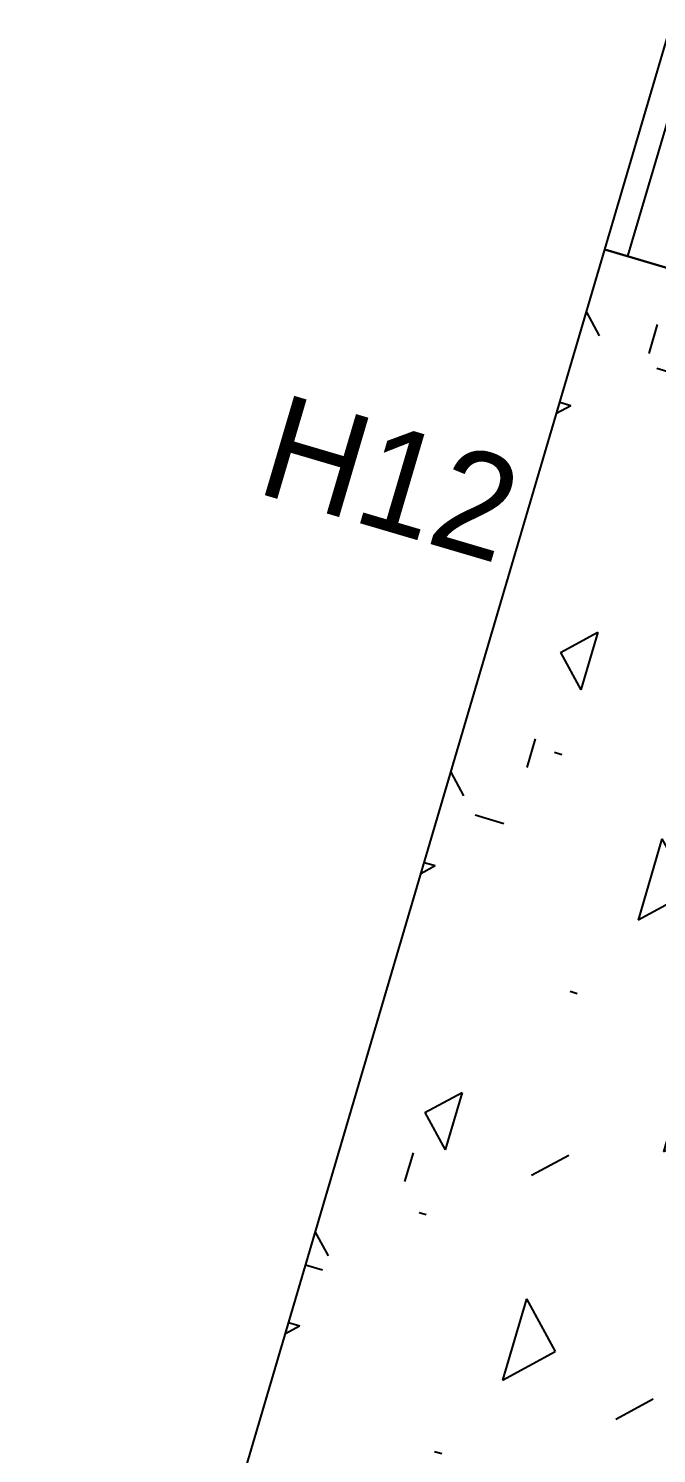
# Model space of a CAD drawing. Header units: millimetres. Extents: x 62878 to 70819, y -67946 to -61850.
# Drawn here: x 67996.8 to 68049.2, y -65127 to -65008.1 of the extents above; entities that cross this region are included whole.
import ezdxf
from ezdxf.enums import TextEntityAlignment as Align

# ---------------------------------------------------------------- set-up
doc = ezdxf.new("R2010")
doc.units = ezdxf.units.MM
doc.layers.add('-Hotec Tefriş', color=7, linetype='Continuous')
doc.styles.add('TAKSİM', font='GOTHIC.TTF', dxfattribs={"height": 20})

# ---------------------------------------------------------------- blocks, each defined once
blk = doc.blocks.new('MerTT. 70-170')
h = blk.add_hatch()
h.set_pattern_fill('', color=256, scale=40, angle=-1.40329551277853e-14, style=0)
h.set_pattern_definition([(-1.40329551277853e-14, (0, 0), (40.00000000000001, 39.99999999999999), [5, -35]), (89.99999999999999, (0, 0), (-39.99999999999999, 40), [5, -35]), (135, (5, -1.224606353822375e-15), (-39.99999993287874, 1.201621267765685e-14), [7.071068, -49.49747600000001]), (-1.40329551277853e-14, (5.000000000000005, 22.5), (40.00000000000001, 39.99999999999999), [5, -35]), (44.99999999999999, (7.500000000000007, 20), (9.560494756977178e-15, 39.99999993287873), [3.535532, -53.033008, 0]), (135, (7.500000000000007, 20), (-39.99999993287874, 1.201621267765685e-14), [3.535532, -53.033008, 0]), (-1.40329551277853e-14, (20.00000000000001, 32.49999999999999), (40.00000000000001, 39.99999999999999), [7.071068, -32.928932]), (44.99999999999999, (20.00000000000001, 32.49999999999999), (9.560494756977178e-15, 39.99999993287873), [5, -51.568544]), (135, (27.07106800000001, 32.49999999999999), (-39.99999993287874, 1.201621267765685e-14), [5, -51.568544]), (89.99999999999999, (27.50000000000001, 9.999999999999993), (-39.99999999999999, 40), [5, -35]), (44.99999999999999, (27.50000000000001, 9.999999999999993), (9.560494756977178e-15, 39.99999993287873), [3.535532, -53.033008, 0]), (135, (30, 12.49999999999999), (-39.99999993287874, 1.201621267765685e-14), [3.535532, -53.033008, 0]), (-1.40329551277853e-14, (5.000000000000003, 9.999999999999998), (40.00000000000001, 39.99999999999999), [2.5, -33.5]), (-1.40329551277853e-14, (35.00000000000001, 20), (40.00000000000001, 39.99999999999999), [2.5, -33.5]), (89.99999999999999, (22.50000000000001, 24.99999999999999), (-39.99999999999999, 40), [2.5, -33.5]), (135, (27.5, 2.499999999999993), (-39.99999993287874, 1.201621267765685e-14), [3.535532, -53.033008, 0]), (135, (10.00000000000001, 30), (-39.99999993287874, 1.201621267765685e-14), [3.535532, -53.033008, 0]), (44.99999999999999, (18.75000000000001, 13.12499999999999), (9.560494756977178e-15, 39.99999993287873), [3.535532, -53.033008, 0]), (89.99999999999999, (13.75, 4.999999999999996), (-39.99999999999999, 40), [0.625, -39.375]), (89.99999999999999, (15.62500000000001, 21.875), (-39.99999999999999, 40), [0.625, -39.375]), (89.99999999999999, (34.37500000000001, 28.75), (-39.99999999999999, 40), [0.625, -39.375]), (89.99999999999999, (35, 7.499999999999991), (-39.99999999999999, 40), [0.625, -39.375])])
h.paths.add_polyline_path([(-170, -70), (0, -70), (0, -2), (-170, -2)])
for p, q in [((-170, -70), (-170, 0)), ((0, -70), (-170, -70))]:
    blk.add_line(p, q)
blk = doc.blocks.new('DCT.130-70')
for p, q in [((0, 0), (0, -70.00000000000091)), ((0, -68.00000000000091), (-130, -68.00000000000091)), ((0, -70.00000000000091), (-70, -70.00000000000091))]:
    blk.add_line(p, q)

msp = doc.modelspace()

# ---------------------------------------------------------------- block references
at = {"layer": '-Hotec Tefriş'}
for name, p, rotation in [('DCT.130-70', (68112.01524068398, -65046.36501993284), 253.5761452700908), ('MerTT. 70-170', (68063.94929846638, -65209.42839779168), 253.5761452700904)]:
    msp.add_blockref(name, p, dxfattribs=dict(at, rotation=rotation))

# ---------------------------------------------------------------- texts
at = {"style": 'TAKSİM'}
msp.add_text('H12', height=8.64, rotation=343.5761452701295, dxfattribs=at).set_placement((68025.77547055695, -65049.78722231326), align=Align.CENTER)

doc.saveas('drawing.dxf')
